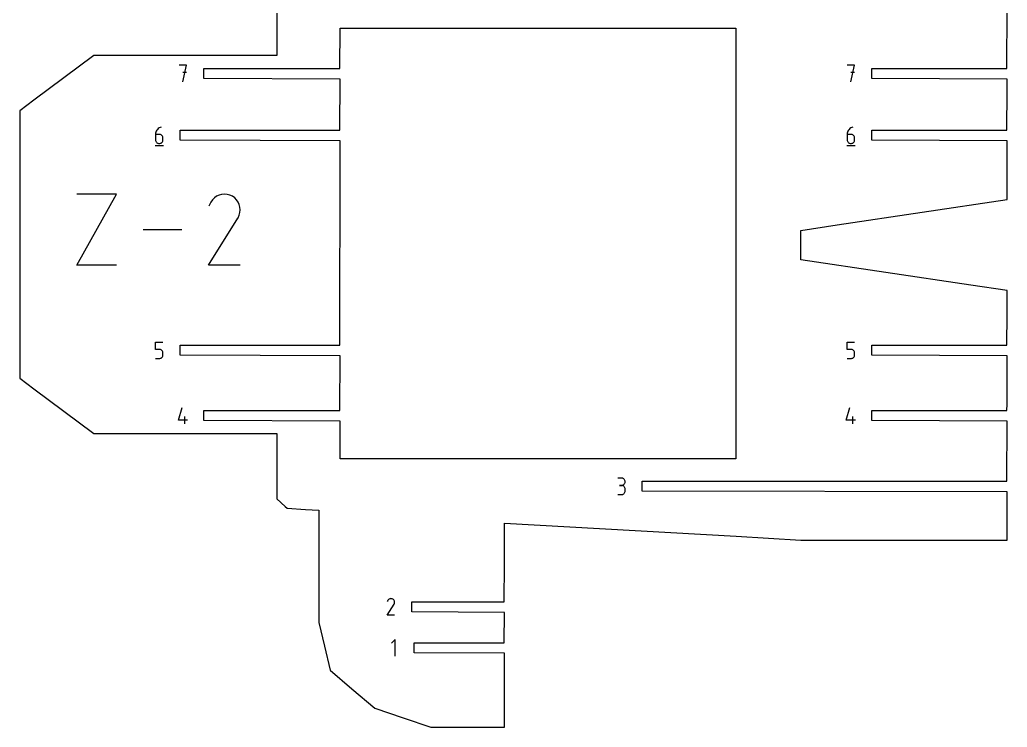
# Model space of a CAD drawing. Extents: x 0 to 900, y 0 to 1000.
# Drawn here: x 298.4 to 585.3, y 586.8 to 792.3 of the extents above; entities that cross this region are included whole.
import ezdxf

# ---------------------------------------------------------------- set-up
doc = ezdxf.new("R2010")
doc.units = 0

msp = doc.modelspace()

# ---------------------------------------------------------------- linework, layer by layer
at = {"layer": 'annotation', "color": 1}
for p, q in [((346.856984, 779.065328), (344.72248, 779.065328)), ((345.789883, 774.265328), (346.856984, 779.065328)), ((540.921957, 779.065328), (538.787453, 779.065328)), ((539.854856, 774.265328), (540.921957, 779.065328)), ((346.856984, 776.927814), (345.789883, 776.927814)), ((540.921957, 776.927814), (539.854856, 776.927814)), ((338.389699, 760.449615), (338.202211, 760.19923)), ((338.610968, 760.671823), (338.389699, 760.449615)), ((338.863142, 760.861989), (338.610968, 760.671823)), ((339.143343, 761.016249), (338.863142, 760.861989)), ((339.448696, 761.130738), (339.143343, 761.016249)), ((339.448696, 761.130738), (339.448696, 761.130738)), ((539.331066, 760.449615), (539.143577, 760.19923)), ((539.552335, 760.671823), (539.331066, 760.449615)), ((539.804508, 760.861989), (539.552335, 760.671823)), ((540.084709, 761.016249), (539.804508, 760.861989)), ((540.390062, 761.130738), (540.084709, 761.016249)), ((540.390062, 761.130738), (540.390062, 761.130738)), ((337.871194, 759.317666), (337.847592, 758.993224)), ((337.847592, 758.993224), (337.847592, 757.39784)), ((338.913489, 758.993224), (337.847592, 758.993224)), ((337.847592, 757.39784), (337.847592, 757.39784)), ((337.847592, 757.39784), (337.864801, 757.206094)), ((337.940082, 759.629391), (337.871194, 759.317666)), ((338.05138, 759.924534), (337.940082, 759.629391)), ((338.202211, 760.19923), (338.05138, 759.924534)), ((339.105194, 758.976116), (338.913489, 758.993224)), ((339.285581, 758.926776), (339.105194, 758.976116)), ((339.45165, 758.848179), (339.285581, 758.926776)), ((339.600402, 758.743301), (339.45165, 758.848179)), ((339.728836, 758.615117), (339.600402, 758.743301)), ((339.833951, 758.466602), (339.728836, 758.615117)), ((339.912749, 758.300733), (339.833951, 758.466602)), ((339.962227, 758.120484), (339.912749, 758.300733)), ((339.979387, 757.928832), (339.962227, 758.120484)), ((339.962227, 757.206094), (339.979387, 757.39784)), ((339.979387, 757.39784), (339.979387, 757.928832)), ((339.979387, 757.928832), (339.979387, 757.928832)), ((538.81256, 759.317666), (538.788958, 758.993224)), ((538.788958, 758.993224), (538.788958, 757.39784)), ((539.854856, 758.993224), (538.788958, 758.993224)), ((538.788958, 757.39784), (538.788958, 757.39784)), ((538.788958, 757.39784), (538.806167, 757.206094)), ((538.881448, 759.629391), (538.81256, 759.317666)), ((538.992746, 759.924534), (538.881448, 759.629391)), ((539.143577, 760.19923), (538.992746, 759.924534)), ((540.04656, 758.976116), (539.854856, 758.993224)), ((540.226947, 758.926776), (540.04656, 758.976116)), ((540.393016, 758.848179), (540.226947, 758.926776)), ((540.541768, 758.743301), (540.393016, 758.848179)), ((540.670202, 758.615117), (540.541768, 758.743301)), ((540.775318, 758.466602), (540.670202, 758.615117)), ((540.854115, 758.300733), (540.775318, 758.466602)), ((540.903594, 758.120484), (540.854115, 758.300733)), ((540.920753, 757.928832), (540.903594, 758.120484)), ((540.903594, 757.206094), (540.920753, 757.39784)), ((540.920753, 757.39784), (540.920753, 757.928832)), ((540.920753, 757.928832), (540.920753, 757.928832)), ((337.714091, 755.730738), (340.114091, 755.730738)), ((337.864801, 757.206094), (337.914403, 757.025597)), ((337.914403, 757.025597), (337.993362, 756.859367)), ((337.993362, 756.859367), (338.098638, 756.710425)), ((338.098638, 756.710425), (338.227196, 756.581791)), ((338.227196, 756.581791), (338.375998, 756.476486)), ((338.375998, 756.476486), (338.542005, 756.397528)), ((338.542005, 756.397528), (338.722182, 756.347939)), ((338.722182, 756.347939), (338.913489, 756.330738)), ((338.913489, 756.330738), (339.105194, 756.347939)), ((338.913489, 756.330738), (338.913489, 756.330738)), ((339.105194, 756.347939), (339.285581, 756.397528)), ((339.285581, 756.397528), (339.45165, 756.476486)), ((339.45165, 756.476486), (339.600402, 756.581791)), ((339.600402, 756.581791), (339.728836, 756.710425)), ((339.728836, 756.710425), (339.833951, 756.859367)), ((339.833951, 756.859367), (339.912749, 757.025597)), ((339.912749, 757.025597), (339.962227, 757.206094)), ((538.655458, 755.730738), (541.055458, 755.730738)), ((538.806167, 757.206094), (538.85577, 757.025597)), ((538.85577, 757.025597), (538.934728, 756.859367)), ((538.934728, 756.859367), (539.040005, 756.710425)), ((539.040005, 756.710425), (539.168563, 756.581791)), ((539.168563, 756.581791), (539.317364, 756.476486)), ((539.317364, 756.476486), (539.483371, 756.397528)), ((539.483371, 756.397528), (539.663548, 756.347939)), ((539.663548, 756.347939), (539.854856, 756.330738)), ((539.854856, 756.330738), (540.04656, 756.347939)), ((539.854856, 756.330738), (539.854856, 756.330738)), ((540.04656, 756.347939), (540.226947, 756.397528)), ((540.226947, 756.397528), (540.393016, 756.476486)), ((540.393016, 756.476486), (540.541768, 756.581791)), ((540.541768, 756.581791), (540.670202, 756.710425)), ((540.670202, 756.710425), (540.775318, 756.859367)), ((540.775318, 756.859367), (540.854115, 757.025597)), ((540.854115, 757.025597), (540.903594, 757.206094)), ((315.002471, 720.959201), (326.472595, 741.616825)), ((326.472595, 741.616825), (315.002471, 741.616825)), ((354.929558, 740.563536), (354.356006, 739.997663)), ((355.581169, 741.01287), (354.929558, 740.563536)), ((356.293395, 741.341133), (355.581169, 741.01287)), ((357.048793, 741.543794), (356.293395, 741.341133)), ((357.829919, 741.616321), (357.048793, 741.543794)), ((358.61933, 741.554183), (357.829919, 741.616321)), ((359.399582, 741.352848), (358.61933, 741.554183)), ((360.153231, 741.007784), (359.399582, 741.352848)), ((360.82729, 740.529138), (360.153231, 741.007784)), ((360.153231, 741.007784), (360.153231, 741.007784)), ((361.390876, 739.954765), (360.82729, 740.529138)), ((353.877957, 739.319782), (353.275562, 738.16422)), ((354.356006, 739.997663), (353.877957, 739.319782)), ((361.838979, 739.302269), (361.390876, 739.954765)), ((362.166586, 738.589254), (361.838979, 739.302269)), ((362.368687, 737.833323), (362.166586, 738.589254)), ((362.44027, 737.052079), (362.368687, 737.833323)), ((353.262607, 720.959033), (361.740187, 734.606849)), ((361.740187, 734.606849), (361.750321, 734.619389)), ((361.740187, 734.606849), (361.740187, 734.606849)), ((361.750321, 734.619389), (361.76004, 734.632037)), ((361.76004, 734.632037), (361.769407, 734.644897)), ((361.769407, 734.644897), (361.778486, 734.658078)), ((361.778486, 734.658078), (361.787341, 734.671685)), ((361.787341, 734.671685), (361.796036, 734.685825)), ((361.796036, 734.685825), (361.804635, 734.700604)), ((361.804635, 734.700604), (361.813202, 734.716131)), ((361.813202, 734.716131), (361.821802, 734.73251)), ((361.821802, 734.73251), (362.171839, 735.484069)), ((361.821802, 734.73251), (361.821802, 734.73251)), ((362.171839, 735.484069), (362.376325, 736.263127)), ((362.376325, 736.263127), (362.44027, 737.052079)), ((345.516382, 731.288013), (334.221147, 731.288013)), ((326.472595, 720.959201), (315.002471, 720.959201)), ((362.437152, 720.959033), (353.262607, 720.959033)), ((337.847592, 696.547482), (337.847592, 698.684996)), ((337.847592, 698.684996), (339.979387, 698.684996)), ((538.788958, 696.547482), (538.788958, 698.684996)), ((538.788958, 698.684996), (540.920753, 698.684996)), ((338.91349, 696.547482), (337.847592, 696.547482)), ((339.104877, 696.530374), (338.91349, 696.547482)), ((339.285095, 696.481034), (339.104877, 696.530374)), ((339.451115, 696.402437), (339.285095, 696.481034)), ((339.599907, 696.297558), (339.451115, 696.402437)), ((339.599783, 694.136049), (339.72834, 694.264683)), ((339.72844, 696.169374), (339.599907, 696.297558)), ((339.72834, 694.264683), (339.833617, 694.413624)), ((339.833684, 696.02086), (339.72844, 696.169374)), ((339.833617, 694.413624), (339.912575, 694.579854)), ((339.91261, 695.854991), (339.833684, 696.02086)), ((339.912575, 694.579854), (339.962178, 694.760352)), ((339.962188, 695.674742), (339.91261, 695.854991)), ((339.962178, 694.760352), (339.979387, 694.952097)), ((339.979387, 695.483089), (339.962188, 695.674742)), ((339.979387, 694.952097), (339.979387, 695.483089)), ((339.979387, 695.483089), (339.979387, 695.483089)), ((539.854856, 696.547482), (538.788958, 696.547482)), ((540.046243, 696.530374), (539.854856, 696.547482)), ((540.226461, 696.481034), (540.046243, 696.530374)), ((540.392481, 696.402437), (540.226461, 696.481034)), ((540.541273, 696.297558), (540.392481, 696.402437)), ((540.541149, 694.136049), (540.669707, 694.264683)), ((540.669806, 696.169374), (540.541273, 696.297558)), ((540.669707, 694.264683), (540.774983, 694.413624)), ((540.77505, 696.02086), (540.669806, 696.169374)), ((540.774983, 694.413624), (540.853942, 694.579854)), ((540.853976, 695.854991), (540.77505, 696.02086)), ((540.853942, 694.579854), (540.903544, 694.760352)), ((540.903554, 695.674742), (540.853976, 695.854991)), ((540.903544, 694.760352), (540.920753, 694.952097)), ((540.920753, 695.483089), (540.903554, 695.674742)), ((540.920753, 694.952097), (540.920753, 695.483089)), ((540.920753, 695.483089), (540.920753, 695.483089)), ((337.847592, 693.884996), (338.91349, 693.884996)), ((338.91349, 693.884996), (339.104797, 693.902197)), ((338.91349, 693.884996), (338.91349, 693.884996)), ((339.104797, 693.902197), (339.284974, 693.951786)), ((339.284974, 693.951786), (339.450981, 694.030743)), ((339.450981, 694.030743), (339.599783, 694.136049)), ((538.788958, 693.884996), (539.854856, 693.884996)), ((539.854856, 693.884996), (540.046163, 693.902197)), ((539.854856, 693.884996), (539.854856, 693.884996)), ((540.046163, 693.902197), (540.22634, 693.951786)), ((540.22634, 693.951786), (540.392347, 694.030743)), ((540.392347, 694.030743), (540.541149, 694.136049)), ((344.489082, 675.960105), (345.553474, 679.693003)), ((538.522258, 675.960105), (539.58665, 679.693003)), ((347.154277, 675.960105), (344.489082, 675.960105)), ((346.35538, 674.893003), (346.35538, 677.024798)), ((541.187453, 675.960105), (538.522258, 675.960105)), ((540.388557, 674.893003), (540.388557, 677.024798)), ((473.198377, 659.168244), (472.132479, 659.168244)), ((473.198377, 657.036449), (472.664676, 657.036449)), ((472.664676, 657.036449), (473.198377, 657.036449)), ((473.390081, 659.151037), (473.198377, 659.168244)), ((473.198377, 657.036449), (473.390081, 657.05366)), ((473.390081, 657.019242), (473.198377, 657.036449)), ((473.198377, 657.036449), (473.198377, 657.036449)), ((473.570468, 659.101449), (473.390081, 659.151037)), ((473.390081, 657.05366), (473.570468, 657.103277)), ((473.570468, 656.969654), (473.390081, 657.019242)), ((473.736538, 659.02253), (473.570468, 659.101449)), ((473.570468, 657.103277), (473.736538, 657.182274)), ((473.736538, 656.890735), (473.570468, 656.969654)), ((473.885289, 658.917329), (473.736538, 659.02253)), ((473.736538, 657.182274), (473.885289, 657.287627)), ((474.013723, 658.788897), (473.885289, 658.917329)), ((473.885289, 657.287627), (474.013723, 657.416311)), ((474.118839, 658.640284), (474.013723, 658.788897)), ((474.013723, 657.416311), (474.118839, 657.5653)), ((474.197636, 658.474539), (474.118839, 658.640284)), ((474.118839, 657.5653), (474.197636, 657.73157)), ((474.247115, 658.294711), (474.197636, 658.474539)), ((474.197636, 657.73157), (474.247115, 657.912095)), ((474.264274, 658.103851), (474.247115, 658.294711)), ((474.247115, 657.912095), (474.264274, 658.103851)), ((474.264274, 658.103851), (474.264274, 658.103851)), ((472.132479, 654.373963), (473.198377, 654.373963)), ((473.198377, 654.373963), (473.390081, 654.39116)), ((473.198377, 654.373963), (473.198377, 654.373963)), ((473.390081, 654.39116), (473.570468, 654.440723)), ((473.570468, 654.440723), (473.736538, 654.51961)), ((473.885289, 656.785534), (473.736538, 656.890735)), ((473.736538, 654.51961), (473.885289, 654.624778)), ((474.013723, 656.657103), (473.885289, 656.785534)), ((473.885289, 654.624778), (474.013723, 654.753185)), ((474.118839, 656.508489), (474.013723, 656.657103)), ((474.013723, 654.753185), (474.118839, 654.901789)), ((474.197636, 656.342744), (474.118839, 656.508489)), ((474.118839, 654.901789), (474.197636, 655.067547)), ((474.247115, 656.162916), (474.197636, 656.342744)), ((474.197636, 655.067547), (474.247115, 655.247416)), ((474.264274, 655.972056), (474.247115, 656.162916)), ((474.247115, 655.247416), (474.264274, 655.438355)), ((474.264274, 655.438355), (474.264274, 655.972056)), ((474.264274, 655.972056), (474.264274, 655.972056)), ((405.316586, 623.610281), (405.176613, 623.341775)), ((405.427665, 623.767793), (405.316586, 623.610281)), ((405.560936, 623.899279), (405.427665, 623.767793)), ((405.712344, 624.003687), (405.560936, 623.899279)), ((405.877836, 624.079962), (405.712344, 624.003687)), ((406.05336, 624.127052), (405.877836, 624.079962)), ((406.234863, 624.143904), (406.05336, 624.127052)), ((406.41829, 624.129466), (406.234863, 624.143904)), ((406.599589, 624.082684), (406.41829, 624.129466)), ((406.774707, 624.002505), (406.599589, 624.082684)), ((406.931331, 623.891287), (406.774707, 624.002505)), ((406.774707, 624.002505), (406.774707, 624.002505)), ((407.062286, 623.757825), (406.931331, 623.891287)), ((407.166407, 623.606212), (407.062286, 623.757825)), ((407.156429, 622.533536), (407.158427, 622.53697)), ((407.158427, 622.53697), (407.160417, 622.540578)), ((407.160417, 622.540578), (407.162415, 622.544384)), ((407.162415, 622.544384), (407.24375, 622.719016)), ((407.162415, 622.544384), (407.162415, 622.544384)), ((407.242529, 623.440536), (407.166407, 623.606212)), ((407.28949, 623.264888), (407.242529, 623.440536)), ((407.24375, 622.719016), (407.291264, 622.900037)), ((407.306123, 623.083358), (407.28949, 623.264888)), ((407.291264, 622.900037), (407.306123, 623.083358)), ((405.173603, 619.343982), (407.143451, 622.515185)), ((407.143451, 622.515185), (407.145806, 622.518099)), ((407.143451, 622.515185), (407.143451, 622.515185)), ((407.145806, 622.518099), (407.148065, 622.521038)), ((407.148065, 622.521038), (407.150241, 622.524026)), ((407.150241, 622.524026), (407.152351, 622.527089)), ((407.152351, 622.527089), (407.154408, 622.53025)), ((407.154408, 622.53025), (407.156429, 622.533536)), ((407.305398, 619.343982), (405.173603, 619.343982)), ((407.477007, 612.2802), (406.409906, 611.212798)), ((407.477007, 607.4802), (407.477007, 612.2802))]:
    msp.add_line(p, q, dxfattribs=at)
at = {"layer": 'boundary', "color": 5}
for p, q in [((373.124603, 800.670253), (373.124603, 784.403884)), ((585.178354, 778.115328), (585.273354, 795.572854)), ((373.124603, 784.403884), (373.124603, 781.872527)), ((319.956975, 781.872527), (302.498009, 768.899932)), ((327.052759, 781.872527), (319.956975, 781.872527)), ((373.124603, 781.872527), (327.052759, 781.872527)), ((545.905458, 778.115327), (585.178354, 778.115328)), ((545.905458, 775.215327), (545.905458, 778.115327)), ((585.273355, 775.065328), (545.905458, 775.215327)), ((585.273355, 771.697881), (585.273355, 775.065328)), ((302.498009, 768.899932), (298.390605, 765.847987)), ((585.178354, 760.180738), (585.273355, 771.697881)), ((298.390605, 765.847987), (298.390605, 727.063751)), ((545.905458, 757.280738), (545.905458, 760.180738)), ((545.905458, 760.180738), (585.178354, 760.180738)), ((585.273354, 757.130738), (545.905458, 757.280738)), ((585.273354, 745.550625), (585.273354, 757.130738)), ((585.273354, 745.01013), (585.273354, 745.550625)), ((585.273354, 744.466059), (585.273354, 745.01013)), ((585.273354, 743.948545), (585.273354, 744.466059)), ((585.273354, 743.093), (585.273354, 743.948545)), ((585.273355, 742.466693), (585.273354, 743.093)), ((585.273355, 740.067729), (585.273355, 742.466693)), ((535.87336, 732.679223), (585.273355, 740.067729)), ((525.273362, 731.093835), (535.87336, 732.679223)), ((525.273361, 724.095503), (525.273362, 731.093835)), ((298.390605, 727.063751), (298.390605, 688.157599)), ((525.273362, 722.593836), (525.273361, 724.095503)), ((574.673356, 715.205331), (525.273362, 722.593836)), ((585.273354, 713.619943), (574.673356, 715.205331)), ((585.273354, 709.899771), (585.273354, 713.619943)), ((585.273354, 709.320393), (585.273354, 709.899771)), ((585.273354, 708.408765), (585.273354, 709.320393)), ((585.178354, 697.734996), (585.273354, 706.769935)), ((585.273355, 707.871349), (585.273354, 708.408765)), ((585.273354, 706.769935), (585.273355, 707.314725)), ((585.273355, 707.314725), (585.273355, 707.871349)), ((545.905458, 694.834996), (545.905457, 697.734996)), ((545.905457, 697.734996), (585.178354, 697.734996)), ((585.273354, 694.684996), (545.905458, 694.834996)), ((585.273354, 680.622681), (585.273354, 694.684996)), ((298.390605, 688.157599), (302.498009, 685.105654)), ((302.498009, 685.105654), (319.956976, 672.133053)), ((585.178354, 678.743003), (585.273354, 680.622681)), ((545.905458, 675.843003), (545.905458, 678.743003)), ((545.905458, 678.743003), (585.178354, 678.743003)), ((585.273354, 675.693004), (545.905458, 675.843003)), ((585.178354, 658.223812), (585.273354, 675.693004)), ((319.956976, 672.133053), (327.05276, 672.133053)), ((327.05276, 672.133053), (373.124603, 672.133054)), ((373.124603, 672.133054), (373.124603, 669.587849)), ((373.124603, 669.587849), (373.124604, 653.134225)), ((479.248979, 655.323812), (479.248979, 658.223813)), ((479.248979, 658.223813), (585.178354, 658.223812)), ((585.273354, 655.173813), (479.248979, 655.323812)), ((585.273354, 652.533266), (585.273354, 655.173813)), ((373.124604, 653.134225), (375.507321, 650.955051)), ((585.273354, 651.98213), (585.273354, 652.533266)), ((585.273355, 651.406943), (585.273354, 651.98213)), ((585.273355, 650.840094), (585.273355, 651.406943)), ((375.507321, 650.955051), (376.116596, 650.397824)), ((376.116596, 650.397824), (381.396136, 650.068899)), ((381.396136, 650.068899), (385.266193, 649.827781)), ((385.266193, 649.827781), (385.266188, 641.124854)), ((585.273354, 648.749358), (585.273355, 649.287415)), ((585.273354, 647.856011), (585.273354, 648.749358)), ((585.273355, 649.287415), (585.273355, 650.840094)), ((439.190846, 645.539355), (439.19033, 646.068741)), ((439.19033, 646.068741), (506.514371, 642.273755)), ((439.19137, 645.001061), (439.190846, 645.539355)), ((585.273354, 647.302705), (585.273354, 647.856011)), ((585.273354, 641.105029), (585.273354, 647.302705)), ((439.194667, 641.611596), (439.19137, 645.001061)), ((385.266188, 641.124854), (385.266193, 617.263471)), ((439.195203, 641.062823), (439.194667, 641.611596)), ((439.195839, 640.410125), (439.195203, 641.062823)), ((439.196576, 639.651251), (439.195839, 640.410125)), ((506.514371, 642.273755), (525.273362, 641.105029)), ((525.273362, 641.105029), (534.985771, 641.105029)), ((534.985771, 641.105029), (585.273354, 641.105029)), ((439.197414, 638.792908), (439.196576, 639.651251)), ((439.198327, 637.854594), (439.197414, 638.792908)), ((439.199283, 636.871475), (439.198327, 637.854594)), ((439.117455, 623.194021), (439.201877, 634.207712)), ((439.200233, 635.894376), (439.199283, 636.871475)), ((439.201122, 634.985265), (439.200233, 635.894376)), ((439.201877, 634.207712), (439.201122, 634.985265)), ((412.290103, 620.294022), (412.290103, 623.194021)), ((412.290103, 623.194021), (439.117455, 623.194021)), ((439.215571, 620.144022), (412.290103, 620.294022)), ((439.129007, 611.3302), (439.215571, 620.144022)), ((385.266193, 617.263471), (386.901493, 610.313418)), ((412.993908, 608.4302), (412.993908, 611.3302)), ((412.993908, 611.3302), (439.129007, 611.3302)), ((386.901493, 610.313418), (388.52695, 603.405221)), ((439.227123, 608.2802), (412.993908, 608.4302)), ((439.230185, 605.135528), (439.227123, 608.2802)), ((388.52695, 603.405221), (394.907008, 597.982167)), ((439.233478, 601.755199), (439.230185, 605.135528)), ((439.234156, 601.057453), (439.233478, 601.755199)), ((439.234907, 600.289181), (439.234156, 601.057453)), ((439.235681, 599.495219), (439.234907, 600.289181)), ((394.907008, 597.982167), (401.54485, 592.339998)), ((439.236434, 598.717347), (439.235681, 599.495219)), ((439.237147, 597.988902), (439.236434, 598.717347)), ((439.237786, 597.332315), (439.237147, 597.988902)), ((439.238815, 596.273182), (439.237786, 597.332315)), ((439.239525, 595.545342), (439.238815, 596.273182)), ((439.240311, 594.736038), (439.239525, 595.545342)), ((439.24031, 591.113678), (439.240311, 594.736038)), ((401.54485, 592.339998), (409.740181, 589.553588)), ((439.240311, 586.791921), (439.24031, 591.113678)), ((409.740181, 589.553588), (417.862731, 586.791922)), ((417.862731, 586.791922), (427.791118, 586.791922)), ((427.791118, 586.791922), (439.240311, 586.791921))]:
    msp.add_line(p, q, dxfattribs=at)
at = {"layer": 'hole', "color": 5}
for p, q in [((391.342578, 778.115328), (391.437578, 789.794724)), ((391.437578, 789.794724), (473.831358, 789.794724)), ((473.831358, 789.794724), (506.437561, 789.794723)), ((506.437561, 789.794723), (506.437561, 693.418779)), ((351.840485, 775.215328), (351.840485, 778.115328)), ((351.840485, 778.115328), (391.342578, 778.115328)), ((391.437578, 775.065328), (351.840485, 775.215328)), ((391.342578, 760.180738), (391.437578, 775.065328)), ((344.964091, 757.280738), (344.964091, 760.180739)), ((344.964091, 760.180739), (391.342578, 760.180738)), ((391.437578, 757.130738), (344.964091, 757.280738)), ((391.437578, 754.353193), (391.437578, 757.130738)), ((391.342578, 697.734996), (391.437578, 754.353193)), ((344.964091, 694.834996), (344.964092, 697.734996)), ((344.964092, 697.734996), (391.342578, 697.734996)), ((391.437578, 694.684996), (344.964091, 694.834996)), ((391.342578, 678.743003), (391.437578, 694.684996)), ((506.437561, 693.418779), (506.437561, 664.794723)), ((351.872281, 675.843003), (351.872281, 678.743003)), ((351.872281, 678.743003), (391.342578, 678.743003)), ((391.437578, 675.693003), (351.872281, 675.843003)), ((391.437578, 664.794723), (391.437578, 675.693003)), ((473.831358, 664.794723), (391.437578, 664.794723)), ((506.437561, 664.794723), (473.831358, 664.794723))]:
    msp.add_line(p, q, dxfattribs=at)

doc.saveas('drawing.dxf')
